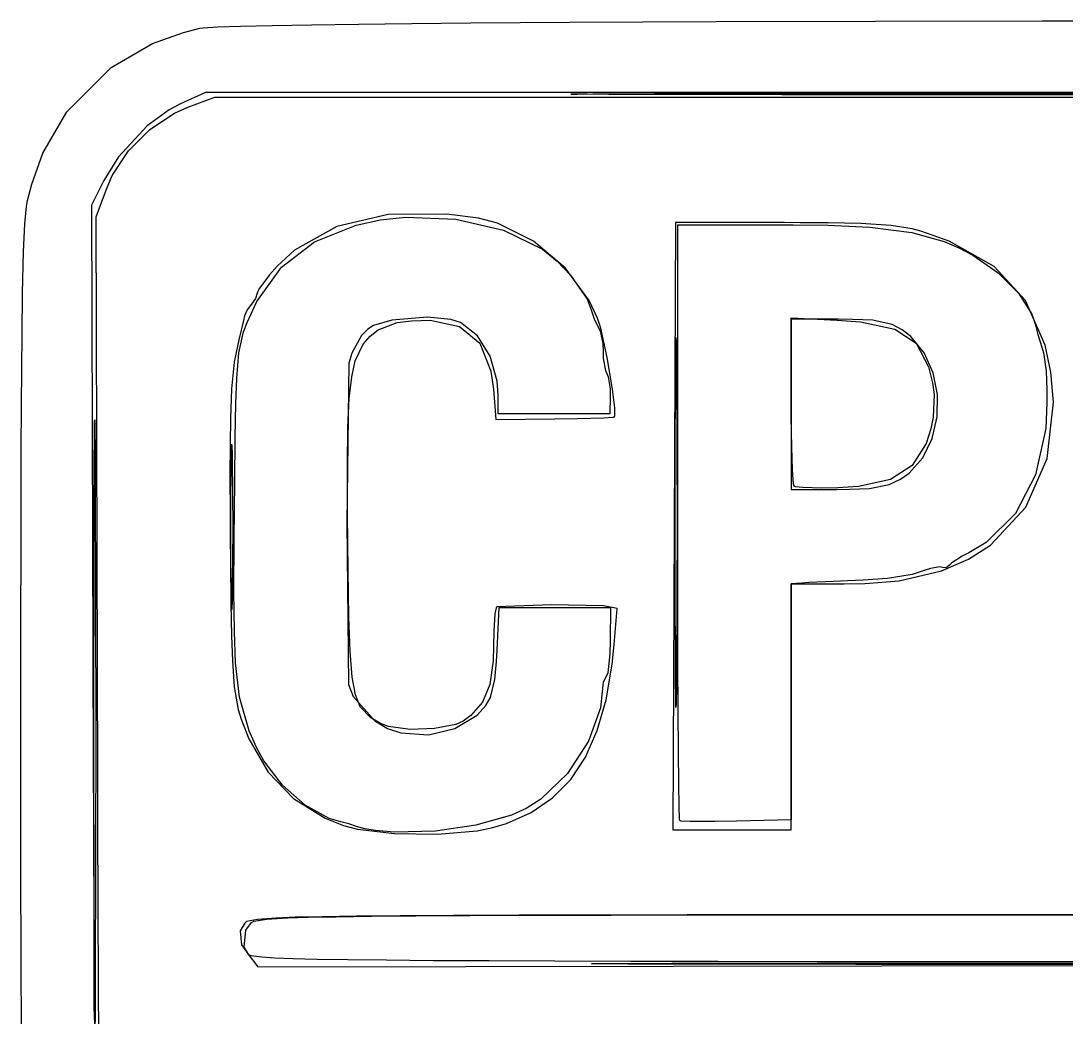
# Model space of a CAD drawing. Extents: x 1 to 469, y 1 to 468.
# Drawn here: x 1 to 222.2, y 257.5 to 468.2 of the extents above; entities that cross this region are included whole.
import ezdxf

# ---------------------------------------------------------------- set-up
doc = ezdxf.new("R2010")
doc.units = 0

msp = doc.modelspace()

# ---------------------------------------------------------------- linework, layer by layer
for p, q in [((35.412874, 465.801269), (38.878001, 466.660881)), ((38.878001, 466.660881), (39.604043, 466.757536)), ((39.604043, 466.757536), (42.583178, 466.94164)), ((42.583178, 466.94164), (47.487723, 467.113471)), ((47.487723, 467.113471), (54.184893, 467.273029)), ((54.184893, 467.273029), (62.541901, 467.420312)), ((62.541901, 467.420312), (72.425958, 467.555322)), ((72.425958, 467.555322), (83.704279, 467.678059)), ((83.704279, 467.678059), (96.244076, 467.788521)), ((96.244076, 467.788521), (117.128569, 467.931202)), ((117.128569, 467.931202), (148.150381, 468.078486)), ((148.150381, 468.078486), (181.827933, 468.176675)), ((181.827933, 468.176675), (217.098928, 468.22577)), ((217.098928, 468.22577), (252.901072, 468.22577)), ((28.87217, 463.429389), (35.412874, 465.801269)), ((20.133655, 458.338596), (28.87217, 463.429389)), ((10.760639, 448.965579), (20.133655, 458.338596)), ((40.047684, 453.093934), (34.773842, 450.665817)), ((36.346624, 449.955965), (42.075025, 452.099235)), ((234.367345, 453.086549), (40.047684, 453.093934)), ((42.075025, 452.099235), (235, 452.099235)), ((117.409649, 452.736644), (118.695326, 452.759961)), ((118.136639, 452.714537), (117.409649, 452.736644)), ((120.827463, 452.693773), (118.136639, 452.714537)), ((118.695326, 452.759961), (122.042505, 452.784355)), ((125.433287, 452.674486), (120.827463, 452.693773)), ((122.042505, 452.784355), (127.500021, 452.809692)), ((131.905275, 452.656809), (125.433287, 452.674486)), ((127.500021, 452.809692), (135.116707, 452.835839)), ((140.194595, 452.640875), (131.905275, 452.656809)), ((135.116707, 452.835839), (139.75, 452.849174)), ((139.75, 452.849174), (235, 452.95649)), ((150.252411, 452.626819), (140.194595, 452.640875)), ((162.02989, 452.614772), (150.252411, 452.626819)), ((175.478197, 452.604869), (162.02989, 452.614772)), ((190.548498, 452.597244), (175.478197, 452.604869)), ((207.191959, 452.592028), (190.548498, 452.597244)), ((225.359745, 452.589357), (207.191959, 452.592028)), ((5.669845, 440.227065), (10.760639, 448.965579)), ((32.375179, 449.403699), (27.731462, 446.05702)), ((34.773842, 450.665817), (32.375179, 449.403699)), ((33.522595, 448.705517), (36.346624, 449.955965)), ((28.283394, 445.256533), (33.522595, 448.705517)), ((27.731462, 446.05702), (21.643481, 439.474947)), ((23.808057, 440.763042), (28.283394, 445.256533)), ((3.297966, 433.686361), (5.669845, 440.227065)), ((20.359054, 435.488578), (23.808057, 440.763042)), ((21.643481, 439.474947), (18.553774, 434.429792)), ((2.438354, 430.221233), (3.297966, 433.686361)), ((18.553774, 434.429792), (15.975674, 429.260349)), ((19.101449, 432.640835), (20.359054, 435.488578)), ((16.916359, 426.800659), (19.101449, 432.640835)), ((2.232631, 429.022089), (2.438354, 430.221233)), ((15.975674, 429.260349), (16.31639, 310.929792)), ((1.880484, 425.321474), (2.232631, 429.022089)), ((78.71019, 427.296496), (67.894483, 424.735604)), ((91.126215, 427.369638), (78.71019, 427.296496)), ((97.851707, 426.453736), (91.126215, 427.369638)), ((1.600974, 419.386221), (1.880484, 425.321474)), ((17.270051, 308.199947), (16.916359, 426.800659)), ((67.894483, 424.735604), (58.943542, 419.749577)), ((63.116764, 421.478268), (71.940707, 425.000784)), ((71.940707, 425.000784), (77.12071, 426.127664)), ((77.12071, 426.127664), (82.362857, 426.716627)), ((82.362857, 426.716627), (93.05992, 426.294193)), ((93.05992, 426.294193), (103.105857, 423.955564)), ((101.832294, 425.416684), (97.851707, 426.453736)), ((109.480046, 421.629301), (101.832294, 425.416684)), ((139.5, 425.599235), (139.242652, 361.349235)), ((162.5, 425.547408), (139.5, 425.599235)), ((140, 362.265901), (140, 425.099235)), ((140, 425.099235), (160.25, 425.09168)), ((160.25, 425.09168), (164.427088, 425.078579)), ((165.916312, 425.535963), (162.5, 425.547408)), ((164.427088, 425.078579), (171.77857, 424.974534)), ((171.836365, 425.488835), (165.916312, 425.535963)), ((171.77857, 424.974534), (180.660335, 424.578933)), ((178.746532, 425.33777), (171.836365, 425.488835)), ((185.155153, 424.930954), (178.746532, 425.33777)), ((189.576496, 424.212057), (185.155153, 424.930954)), ((103.105857, 423.955564), (111.378885, 419.961883)), ((180.660335, 424.578933), (189.509421, 423.478549)), ((189.509421, 423.478549), (196.350637, 421.547694)), ((191.457289, 423.709213), (189.576496, 424.212057)), ((197.414105, 421.626297), (191.457289, 423.709213)), ((56.175804, 416.137026), (63.116764, 421.478268)), ((116.176766, 416.005281), (109.480046, 421.629301)), ((196.350637, 421.547694), (199.5, 420.21094)), ((206.948325, 416.290687), (197.414105, 421.626297)), ((199.5, 420.21094), (202.452417, 418.665623)), ((1.386387, 410.618489), (1.600974, 419.386221)), ((58.943542, 419.749577), (55.25, 416.366705)), ((111.378885, 419.961883), (114.5, 417.426006)), ((202.452417, 418.665623), (207.822443, 414.905347)), ((50.919704, 408.824598), (56.175804, 416.137026)), ((55.25, 416.366705), (53.599805, 414.500761)), ((114.5, 417.426006), (117.325303, 414.426118)), ((121.282691, 409.081908), (116.176766, 416.005281)), ((213.602338, 409.078508), (206.948325, 416.290687)), ((53.599805, 414.500761), (51.335352, 411.453093)), ((117.325303, 414.426118), (120.867676, 409.330727)), ((207.822443, 414.905347), (212.121838, 410.609476)), ((51.335352, 411.453093), (51, 410.646742)), ((1.263413, 401.824238), (1.386387, 410.618489)), ((50.650474, 409.486788), (49.810123, 408.309357)), ((51, 410.646742), (50.650474, 409.486788)), ((120.867676, 409.330727), (121.679286, 407.099235)), ((212.121838, 410.609476), (214.921539, 406.206721)), ((48.886823, 407.098846), (48.337866, 405.859357)), ((48.861564, 404.381545), (50.919704, 408.824598)), ((49.810123, 408.309357), (48.886823, 407.098846)), ((123.039179, 405.300866), (121.282691, 409.081908)), ((121.679286, 407.099235), (122.383177, 404.974366)), ((217.726956, 399.609522), (213.602338, 409.078508)), ((48.109575, 404.857185), (47.157949, 400.722494)), ((48.337866, 405.859357), (48.109575, 404.857185)), ((79.489452, 404.89978), (75.640686, 403.760371)), ((87.037008, 405.520324), (79.489452, 404.89978)), ((80.664603, 404.416209), (83.646889, 404.800932)), ((83.646889, 404.800932), (87.590324, 404.928431)), ((92, 405.062438), (87.037008, 405.520324)), ((87.590324, 404.928431), (93.85729, 403.600919)), ((94.02008, 404.402026), (92, 405.062438)), ((122.383177, 404.974366), (123.237887, 403.376279)), ((123.697759, 403.181275), (123.039179, 405.300866)), ((164, 387.899598), (164, 405.366628)), ((164, 405.366628), (173.75, 404.893052)), ((174.014024, 405.099235), (164, 405.099235)), ((164, 405.099235), (164, 387.099235)), ((173.75, 404.893052), (178.650349, 404.531702)), ((176.963104, 405.082572), (174.014024, 405.099235)), ((181.304987, 404.901715), (176.963104, 405.082572)), ((185.354688, 404.023829), (181.304987, 404.901715)), ((214.921539, 406.206721), (215.624922, 404.099235)), ((48.123978, 402.417387), (48.861564, 404.381545)), ((74.393037, 403.010463), (73.077219, 401.644118)), ((75.640686, 403.760371), (74.393037, 403.010463)), ((74.933647, 401.535664), (76.592419, 402.890168)), ((76.592419, 402.890168), (80.664603, 404.416209)), ((93.85729, 403.600919), (98.096489, 400.052826)), ((97.598336, 401.618021), (94.02008, 404.402026)), ((123.237887, 403.376279), (123.611019, 402.603396)), ((123.611019, 402.603396), (124.120679, 399.939333)), ((125.080174, 397.036528), (123.697759, 403.181275)), ((178.650349, 404.531702), (185.92627, 403.014718)), ((187.522737, 402.849235), (185.354688, 404.023829)), ((185.92627, 403.014718), (190.48003, 400.014219)), ((189.313448, 401.476156), (187.522737, 402.849235)), ((215.624922, 404.099235), (216.174505, 401.892985)), ((1.197701, 394.764879), (1.263413, 401.824238)), ((47.157949, 400.722494), (46.551823, 398.099235)), ((47.134583, 397.992126), (48.123978, 402.417387)), ((73.077219, 401.644118), (71.024699, 397.922602)), ((73.417695, 399.809057), (74.933647, 401.535664)), ((100.296502, 397.305424), (97.598336, 401.618021)), ((139.572537, 399.467884), (139.616973, 401.257697)), ((139.616973, 401.257697), (139.666879, 400.396509)), ((139.666879, 400.396509), (139.72111, 396.754096)), ((192.16196, 397.995922), (189.313448, 401.476156)), ((216.174505, 401.892985), (216.734564, 400.099235)), ((46.551823, 398.099235), (46.143017, 395.995)), ((71.758366, 396.328382), (73.417695, 399.809057)), ((98.096489, 400.052826), (100.466447, 394.151471)), ((124.120679, 399.939333), (124.194435, 398.376279)), ((124.194435, 398.376279), (124.256679, 396.830817)), ((139.534712, 395.157294), (139.572537, 399.467884)), ((190.48003, 400.014219), (193.084677, 395.020839)), ((216.734564, 400.099235), (217.409381, 398.008456)), ((218.950371, 393.909901), (217.726956, 399.609522)), ((46.143017, 395.995), (45.573365, 390.349961)), ((46.708905, 392.619995), (47.134583, 397.992126)), ((71.024699, 397.922602), (70.407626, 395.784337)), ((71.010737, 392.94396), (71.758366, 396.328382)), ((101.797511, 391.971015), (100.296502, 397.305424)), ((124.256679, 396.830817), (124.688609, 394.285548)), ((126.214978, 390.328889), (125.080174, 397.036528)), ((139.72111, 396.754096), (139.74949, 393.849235)), ((194.036539, 393.790334), (192.16196, 397.995922)), ((217.409381, 398.008456), (217.936173, 394.20053)), ((1.143882, 386.661114), (1.197701, 394.764879)), ((70.407626, 395.784337), (70.001986, 362.016904)), ((100.466447, 394.151471), (101, 390.276857)), ((124.688609, 394.285548), (125.005095, 393.599235)), ((139.504641, 388.456153), (139.534712, 395.157294)), ((139.74949, 393.849235), (139.864415, 362.099235)), ((193.084677, 395.020839), (193.897659, 391.617642)), ((194.941126, 389.16349), (194.036539, 393.790334)), ((217.936173, 394.20053), (218.078479, 390.161467)), ((219.540269, 387.543447), (218.950371, 393.909901)), ((46.524015, 387.29022), (46.708905, 392.619995)), ((70.509069, 388.332257), (71.010737, 392.94396)), ((102, 389.078998), (101.797511, 391.971015)), ((125.005095, 393.599235), (125.313431, 392.915055)), ((125.313431, 392.915055), (125.69033, 390.384195)), ((193.897659, 391.617642), (194.230409, 389.157613)), ((45.573365, 390.349961), (45.339725, 384.120215)), ((101, 390.276857), (101.5, 383.855393)), ((125.69033, 390.384195), (125.712471, 388.849235)), ((126.662037, 386.35653), (126.214978, 390.328889)), ((218.078479, 390.161467), (218.116469, 387.421132)), ((46.386039, 380.082247), (46.524015, 387.29022)), ((70.218293, 382.170898), (70.509069, 388.332257)), ((102, 385.099235), (102, 389.078998)), ((125.712471, 388.849235), (125.603624, 385.099235)), ((139.483467, 379.494684), (139.504641, 388.456153)), ((164.013202, 384.377638), (164, 387.899598)), ((164, 387.099235), (164, 369.099235)), ((194.230409, 389.157613), (194.056511, 384.386114)), ((194.87966, 384.419491), (194.941126, 389.16349)), ((218.116469, 387.421132), (217.879579, 382.011777)), ((218.169274, 375.632562), (219.540269, 387.543447)), ((1.100991, 377.438215), (1.143882, 386.661114)), ((113.801812, 385.099235), (102, 385.099235)), ((125.603624, 385.099235), (113.801812, 385.099235)), ((126.673563, 384.76855), (126.662037, 386.35653)), ((16.589897, 381.927976), (16.611264, 383.432295)), ((16.611264, 383.432295), (16.634014, 383.838722)), ((16.634014, 383.838722), (16.658008, 383.119958)), ((16.658008, 383.119958), (16.68311, 381.2487)), ((45.339725, 384.120215), (45.26503, 378.664701)), ((101.5, 383.855393), (113.971324, 384.031971)), ((113.971324, 384.031971), (118.824113, 384.115946)), ((118.824113, 384.115946), (124.363515, 384.264606)), ((124.363515, 384.264606), (126.293511, 384.361047)), ((126.293511, 384.361047), (126.574549, 384.403892)), ((126.574549, 384.403892), (126.673563, 384.76855)), ((164.11086, 378.040293), (164.013202, 384.377638)), ((194.056511, 384.386114), (193.544351, 381.923421)), ((193.856083, 379.862435), (194.87966, 384.419491)), ((16.57005, 379.353066), (16.589897, 381.927976)), ((16.68311, 381.2487), (16.709183, 378.197648)), ((70.103339, 374.13751), (70.218293, 382.170898)), ((193.544351, 381.923421), (192.543778, 378.816987)), ((217.879579, 382.011777), (215.709617, 372.188755)), ((16.551859, 375.734868), (16.57005, 379.353066)), ((16.709183, 378.197648), (16.73609, 373.939501)), ((45.26503, 378.664701), (45.248264, 371.948354)), ((45.552605, 377.870991), (45.601602, 378.674293)), ((45.601602, 378.674293), (45.656629, 378.287775)), ((45.656629, 378.287775), (45.716425, 376.652991)), ((46.267373, 370.585066), (46.386039, 380.082247)), ((139.472332, 368.403113), (139.483467, 379.494684)), ((192.543778, 378.816987), (189.611455, 374.130635)), ((191.874334, 375.796422), (193.856083, 379.862435)), ((1.068064, 367.02145), (1.100991, 377.438215)), ((45.510899, 375.936316), (45.552605, 377.870991)), ((45.716425, 376.652991), (45.747718, 375.349235)), ((164.285837, 373.140348), (164.11086, 378.040293)), ((16.535463, 371.100681), (16.551859, 375.734868)), ((16.73609, 373.939501), (16.749812, 371.349235)), ((45.477742, 372.928718), (45.510899, 375.936316)), ((45.747718, 375.349235), (45.874436, 361.099235)), ((70.12914, 363.909718), (70.103339, 374.13751)), ((189.611455, 374.130635), (185.015856, 371.211795)), ((188.938352, 372.525551), (191.874334, 375.796422)), ((213.631198, 365.347971), (218.169274, 375.632562)), ((45.248264, 371.948354), (45.283493, 363.7835)), ((45.446793, 366.533439), (45.477742, 372.928718)), ((164.516906, 370.272166), (164.285837, 373.140348)), ((187.113756, 371.283325), (188.938352, 372.525551)), ((215.709617, 372.188755), (211.446462, 364.016122)), ((16.514533, 362.304145), (16.535463, 371.100681)), ((16.749812, 371.349235), (16.860244, 318.099235)), ((46.206656, 364.84958), (46.267373, 370.585066)), ((164.646844, 369.785724), (164.516906, 370.272166)), ((164.952373, 369.662026), (164.646844, 369.785724)), ((166.482317, 369.477103), (164.952373, 369.662026)), ((170.505359, 369.376897), (166.482317, 369.477103)), ((173.896844, 369.444538), (170.505359, 369.376897)), ((178.250937, 369.739058), (173.896844, 369.444538)), ((185.015856, 371.211795), (178.250937, 369.739058)), ((180.558641, 369.309219), (184.764237, 370.172341)), ((184.764237, 370.172341), (187.113756, 371.283325)), ((139.470887, 362.099235), (139.472332, 368.403113)), ((164, 369.099235), (173.613845, 369.099235)), ((173.613845, 369.099235), (176.366579, 369.118248)), ((176.366579, 369.118248), (180.558641, 369.309219)), ((1.044136, 355.33609), (1.068064, 367.02145)), ((45.440524, 361.099235), (45.446793, 366.533439)), ((206.206815, 357.325987), (213.631198, 365.347971)), ((45.283493, 363.7835), (45.318752, 359.099235)), ((46.14555, 358.379467), (46.206656, 364.84958)), ((70.183865, 357.872178), (70.12914, 363.909718)), ((211.446462, 364.016122), (205.29218, 357.881239)), ((16.494186, 347.27428), (16.514533, 362.304145)), ((45.446793, 355.66503), (45.440524, 361.099235)), ((45.874436, 361.099235), (45.747718, 346.849235)), ((70.001986, 362.016904), (70.324161, 327.854811)), ((139.242652, 361.349235), (138.985304, 297.099235)), ((139.472332, 355.795356), (139.470887, 362.099235)), ((139.864415, 362.099235), (139.74949, 330.349235)), ((140.008425, 349.635506), (140, 362.265901)), ((45.318752, 359.099235), (45.364994, 353.83079)), ((46.096449, 347.502775), (46.14555, 358.379467)), ((70.250177, 351.951565), (70.183865, 357.872178)), ((201.5, 354.36232), (206.206815, 357.325987)), ((205.29218, 357.881239), (201.56901, 355.699006)), ((1.028244, 342.307404), (1.044136, 355.33609)), ((45.477742, 349.269751), (45.446793, 355.66503)), ((139.483467, 344.703785), (139.472332, 355.795356)), ((195.839424, 351.864228), (201.5, 354.36232)), ((200.16796, 354.978982), (197.985757, 353.570842)), ((201.56901, 355.699006), (200.16796, 354.978982)), ((45.364994, 353.83079), (45.46422, 344.982106)), ((70.413547, 342.162157), (70.250177, 351.951565)), ((186.870773, 349.728653), (195.839424, 351.864228)), ((192.333916, 351.983768), (189.602568, 351.08455)), ((193.501105, 352.381134), (192.333916, 351.983768)), ((195.462335, 352.704182), (193.501105, 352.381134)), ((196.014818, 352.590077), (195.462335, 352.704182)), ((196.792652, 352.51106), (196.014818, 352.590077)), ((197.47338, 353.056163), (196.792652, 352.51106)), ((197.985757, 353.570842), (197.47338, 353.056163)), ((140.050011, 332.328935), (140.008425, 349.635506)), ((172.910352, 349.621268), (167.71543, 349.373038)), ((176, 349.746155), (172.910352, 349.621268)), ((179.262209, 349.886774), (176, 349.746155)), ((184.370459, 350.236532), (179.262209, 349.886774)), ((179.562631, 349.177162), (186.870773, 349.728653)), ((189.602568, 351.08455), (184.370459, 350.236532)), ((16.483487, 328.671882), (16.494186, 347.27428)), ((45.510899, 346.262153), (45.477742, 349.269751)), ((46.179734, 339.001258), (46.096449, 347.502775)), ((166.25, 349.28027), (164, 349.099235)), ((164, 349.099235), (175.25, 349.111103)), ((164, 323.099235), (164, 349.099235)), ((164, 349.099235), (164, 324.159775)), ((167.71543, 349.373038), (166.25, 349.28027)), ((175.25, 349.111103), (179.562631, 349.177162)), ((45.552605, 344.327479), (45.510899, 346.262153)), ((45.716425, 345.545478), (45.656629, 343.910694)), ((45.747718, 346.849235), (45.716425, 345.545478)), ((45.46422, 344.982106), (45.58929, 338.104459)), ((45.601602, 343.524177), (45.552605, 344.327479)), ((45.656629, 343.910694), (45.601602, 343.524177)), ((101.599341, 344.040349), (101.331421, 342.755751)), ((101.75, 344.234678), (101.599341, 344.040349)), ((113.224685, 344.708785), (101.75, 344.234678)), ((101.814122, 335.094617), (102.244639, 344.099235)), ((102.244639, 344.099235), (114.009502, 344.099235)), ((124.326304, 344.463983), (113.224685, 344.708785)), ((114.009502, 344.099235), (125.774365, 344.099235)), ((127.152608, 343.906806), (124.326304, 344.463983)), ((125.774365, 344.099235), (125.73803, 337.06607)), ((126.523598, 336.25302), (127.152608, 343.906806)), ((139.504641, 335.742316), (139.483467, 344.703785)), ((1.019423, 327.860663), (1.028244, 342.307404)), ((70.677496, 334.779285), (70.413547, 342.162157)), ((101.331421, 342.755751), (101.05918, 339.101095)), ((46.437295, 332.423468), (46.179734, 339.001258)), ((101.05918, 339.101095), (101, 335.911114)), ((45.58929, 338.104459), (45.760426, 332.86197)), ((125.73803, 337.06607), (125.656785, 334.293732)), ((126.10377, 332.121926), (126.523598, 336.25302)), ((71.113526, 329.407887), (70.677496, 334.779285)), ((101, 335.911114), (100.917639, 332.855502)), ((101.677328, 332.673711), (101.814122, 335.094617)), ((125.656785, 334.293732), (125.184083, 330.266193)), ((139.534712, 329.041175), (139.504641, 335.742316)), ((45.760426, 332.86197), (46.147747, 327.329417)), ((47.242031, 325.176235), (46.437295, 332.423468)), ((100.917639, 332.855502), (100.212082, 327.856279)), ((101.305671, 328.871517), (101.677328, 332.673711)), ((124.834972, 324.611826), (126.10377, 332.121926)), ((140.094565, 322.26223), (140.050011, 332.328935)), ((125.184083, 330.266193), (124.850848, 329.507053)), ((139.74949, 330.349235), (139.72111, 327.444373)), ((1.017364, 320.082168), (1.019423, 327.860663)), ((16.482098, 318.099235), (16.483487, 328.671882)), ((46.147747, 327.329417), (47.014166, 322.540843)), ((70.324161, 327.854811), (71.339753, 325.302704)), ((71.793139, 325.652901), (71.113526, 329.407887)), ((100.212082, 327.856279), (98.681696, 324.084081)), ((100.363597, 325.096817), (101.305671, 328.871517)), ((124.245514, 328.345194), (123.984944, 326.290218)), ((124.850848, 329.507053), (124.245514, 328.345194)), ((139.572537, 324.730585), (139.534712, 329.041175)), ((139.72111, 327.444373), (139.666879, 323.80196)), ((49.315931, 318.03281), (47.242031, 325.176235)), ((71.339753, 325.302704), (75.884199, 320.148471)), ((72.787838, 323.119265), (71.793139, 325.652901)), ((123.984944, 326.290218), (123.626312, 322.917801)), ((75.027082, 320.744642), (72.787838, 323.119265)), ((98.681696, 324.084081), (96.202024, 321.232139)), ((97.568206, 321.362215), (99.370718, 323.344617)), ((99.370718, 323.344617), (100.363597, 325.096817)), ((123.626312, 322.917801), (121.103835, 315.80565)), ((122.971109, 318.070019), (124.834972, 324.611826)), ((139.616973, 322.940772), (139.572537, 324.730585)), ((139.666879, 323.80196), (139.616973, 322.940772)), ((164, 324.159775), (164, 299.220315)), ((164, 297.099235), (164, 323.099235)), ((47.014166, 322.540843), (47.642877, 320.500038)), ((77.122316, 319.535983), (75.027082, 320.744642)), ((92.869011, 318.482982), (97.568206, 321.362215)), ((96.202024, 321.232139), (94.567314, 320.055399)), ((140.150607, 313.674992), (140.094565, 322.26223)), ((1.017526, 308.898752), (1.017364, 320.082168)), ((47.642877, 320.500038), (49.253614, 316.338673)), ((75.884199, 320.148471), (78.565789, 318.507299)), ((78.774432, 318.936217), (77.122316, 319.535983)), ((78.565789, 318.507299), (81.390394, 317.600741)), ((83.358456, 318.331039), (78.774432, 318.936217)), ((88.54649, 318.48551), (83.358456, 318.331039)), ((87.257696, 317.178306), (92.869011, 318.482982)), ((93.015678, 319.360243), (88.54649, 318.48551)), ((94.567314, 320.055399), (93.015678, 319.360243)), ((16.483487, 307.526587), (16.482098, 318.099235)), ((16.860244, 318.099235), (16.749812, 264.849235)), ((49.253614, 316.338673), (53.347771, 309.237773)), ((50.876095, 314.525152), (49.315931, 318.03281)), ((81.390394, 317.600741), (87.257696, 317.178306)), ((120.484732, 312.455115), (122.971109, 318.070019)), ((52.416057, 311.703), (50.876095, 314.525152)), ((121.103835, 315.80565), (116.702107, 309.017535)), ((117.348394, 307.725722), (120.484732, 312.455115)), ((140.216445, 306.826646), (140.150607, 313.674992)), ((16.31639, 310.929792), (16.354861, 298.847199)), ((56.405348, 306.504404), (52.416057, 311.703)), ((1.033511, 288.348452), (1.017526, 308.898752)), ((16.494186, 288.924189), (16.483487, 307.526587)), ((17.299454, 298.528515), (17.270051, 308.199947)), ((53.347771, 309.237773), (58.694936, 303.672905)), ((116.702107, 309.017535), (111.054369, 303.530007)), ((113.534646, 303.840451), (117.348394, 307.725722)), ((61.180492, 302.27772), (56.405348, 306.504404)), ((140.290386, 301.976616), (140.216445, 306.826646)), ((58.694936, 303.672905), (65.40243, 299.532379)), ((111.054369, 303.530007), (107.961134, 301.579136)), ((109.016038, 300.75791), (113.534646, 303.840451)), ((66.229525, 299.476108), (61.180492, 302.27772)), ((107.961134, 301.579136), (104.856523, 300.208825)), ((140.370736, 299.384325), (140.290386, 301.976616)), ((16.354861, 298.847199), (16.450173, 275.593951)), ((65.40243, 299.532379), (69.299837, 297.961343)), ((68.696762, 298.751317), (66.229525, 299.476108)), ((70.410924, 298.326385), (68.696762, 298.751317)), ((104.856523, 300.208825), (97.305434, 298.056502)), ((103.765124, 298.43671), (109.016038, 300.75791)), ((140.412785, 299.015901), (140.370736, 299.384325)), ((140.732202, 298.93854), (140.412785, 299.015901)), ((142.629058, 298.83658), (140.732202, 298.93854)), ((147.881116, 298.822076), (142.629058, 298.83658)), ((152.412785, 298.909775), (147.881116, 298.822076)), ((164, 299.220315), (152.412785, 298.909775)), ((17.357618, 280.741544), (17.299454, 298.528515)), ((69.299837, 297.961343), (72.211538, 297.211025)), ((72, 297.798502), (70.410924, 298.326385)), ((73.79375, 297.286065), (72, 297.798502)), ((72.211538, 297.211025), (80.1042, 296.293823)), ((76, 296.89827), (73.79375, 297.286065)), ((80.075696, 296.57955), (76, 296.89827)), ((88.736596, 296.801553), (80.075696, 296.57955)), ((97.305434, 298.056502), (88.736596, 296.801553)), ((89.177295, 296.175175), (97.536526, 296.879852)), ((97.536526, 296.879852), (100.856474, 297.548678)), ((100.856474, 297.548678), (103.765124, 298.43671)), ((138.985304, 297.099235), (151.492652, 297.099235)), ((151.492652, 297.099235), (164, 297.099235)), ((80.1042, 296.293823), (89.177295, 296.175175)), ((1.077286, 270.066896), (1.033511, 288.348452)), ((16.514533, 273.894324), (16.494186, 288.924189)), ((17.416656, 264.920842), (17.357618, 280.741544)), ((64.75934, 278.692356), (59.155963, 278.56271)), ((61.827199, 278.574801), (67.682619, 278.697964)), ((72.056922, 278.799379), (64.75934, 278.692356)), ((67.682619, 278.697964), (75.190243, 278.800433)), ((81.277615, 278.885925), (72.056922, 278.799379)), ((75.190243, 278.800433), (84.558782, 278.884072)), ((92.650324, 278.954145), (81.277615, 278.885925)), ((84.558782, 278.884072), (95.996947, 278.950744)), ((106.403957, 279.006186), (92.650324, 278.954145)), ((95.996947, 278.950744), (109.713451, 279.002313)), ((122.76742, 279.044197), (106.403957, 279.006186)), ((109.713451, 279.002313), (125.917003, 279.040642)), ((141.969618, 279.070327), (122.76742, 279.044197)), ((125.917003, 279.040642), (144.816316, 279.067594)), ((164.239458, 279.086724), (141.969618, 279.070327)), ((144.816316, 279.067594), (166.620101, 279.085032)), ((189.805847, 279.095536), (164.239458, 279.086724)), ((166.620101, 279.085032), (191.537069, 279.09482)), ((218.89769, 279.098913), (189.805847, 279.095536)), ((191.537069, 279.09482), (219.775932, 279.098822)), ((234.83719, 279.099235), (218.89769, 279.098913)), ((219.775932, 279.098822), (235.206296, 279.099235)), ((48.392046, 277.349235), (47.387216, 275.72427)), ((48.768997, 277.641719), (48.392046, 277.349235)), ((48.591755, 275.849557), (49.828741, 277.444247)), ((51.057467, 278.125513), (48.768997, 277.641719)), ((49.828741, 277.444247), (50.327756, 277.71453)), ((50.327756, 277.71453), (53.047372, 278.164133)), ((55.017884, 278.408291), (51.057467, 278.125513)), ((53.047372, 278.164133), (57.415271, 278.429082)), ((59.155963, 278.56271), (55.017884, 278.408291)), ((57.415271, 278.429082), (61.827199, 278.574801)), ((16.450173, 275.593951), (16.566332, 253.979869)), ((47.387216, 275.72427), (47.697916, 272.712142)), ((48.287765, 272.251947), (48.591755, 275.849557)), ((16.535463, 265.097788), (16.514533, 273.894324)), ((47.697916, 272.712142), (49.074669, 270.731437)), ((49.25, 270.595065), (48.287765, 272.251947)), ((1.157145, 253.870128), (1.077286, 270.066896)), ((49.074669, 270.731437), (51.149339, 268.093922)), ((49.774211, 270.378598), (49.25, 270.595065)), ((52.014529, 270.09551), (49.774211, 270.378598)), ((54.702548, 269.932752), (52.014529, 270.09551)), ((58.526255, 269.789346), (54.702548, 269.932752)), ((51.149339, 268.093922), (235.216765, 268.346578)), ((63.64003, 269.664075), (58.526255, 269.789346)), ((70.198255, 269.555721), (63.64003, 269.664075)), ((78.355309, 269.463066), (70.198255, 269.555721)), ((88.265573, 269.384893), (78.355309, 269.463066)), ((100.083427, 269.319983), (88.265573, 269.384893)), ((113.963251, 269.26712), (100.083427, 269.319983)), ((130.059425, 269.225084), (113.963251, 269.26712)), ((121.730554, 268.736478), (122.968988, 268.759828)), ((122.430831, 268.714339), (121.730554, 268.736478)), ((125.022779, 268.693545), (122.430831, 268.714339)), ((122.968988, 268.759828), (126.193174, 268.784257)), ((129.45936, 268.67423), (125.022779, 268.693545)), ((126.193174, 268.784257), (131.450151, 268.809631)), ((135.693533, 268.656528), (129.45936, 268.67423)), ((148.526331, 269.192659), (130.059425, 269.225084)), ((131.450151, 268.809631), (138.786959, 268.835815)), ((143.678258, 268.640571), (135.693533, 268.656528)), ((138.786959, 268.835815), (143.25, 268.84917)), ((143.25, 268.84917), (235, 268.956639)), ((153.366496, 268.626494), (143.678258, 268.640571)), ((169.518347, 269.168627), (148.526331, 269.192659)), ((164.711206, 268.61443), (153.366496, 268.626494)), ((177.66535, 268.604513), (164.711206, 268.61443)), ((193.189855, 269.151769), (169.518347, 269.168627)), ((192.181887, 268.596877), (177.66535, 268.604513)), ((208.213777, 268.591654), (192.181887, 268.596877)), ((219.695235, 269.140869), (193.189855, 269.151769)), ((225.71398, 268.588978), (208.213777, 268.591654)), ((234.05887, 269.137272), (219.695235, 269.140869)), ((16.551859, 260.463601), (16.535463, 265.097788)), ((16.749812, 264.849235), (16.73609, 262.258968)), ((17.478643, 250.936507), (17.416656, 264.920842)), ((16.73609, 262.258968), (16.709183, 258.000821)), ((16.57005, 256.845403), (16.551859, 260.463601)), ((16.709183, 258.000821), (16.68311, 254.949769))]:
    msp.add_line(p, q)

doc.saveas('drawing.dxf')
